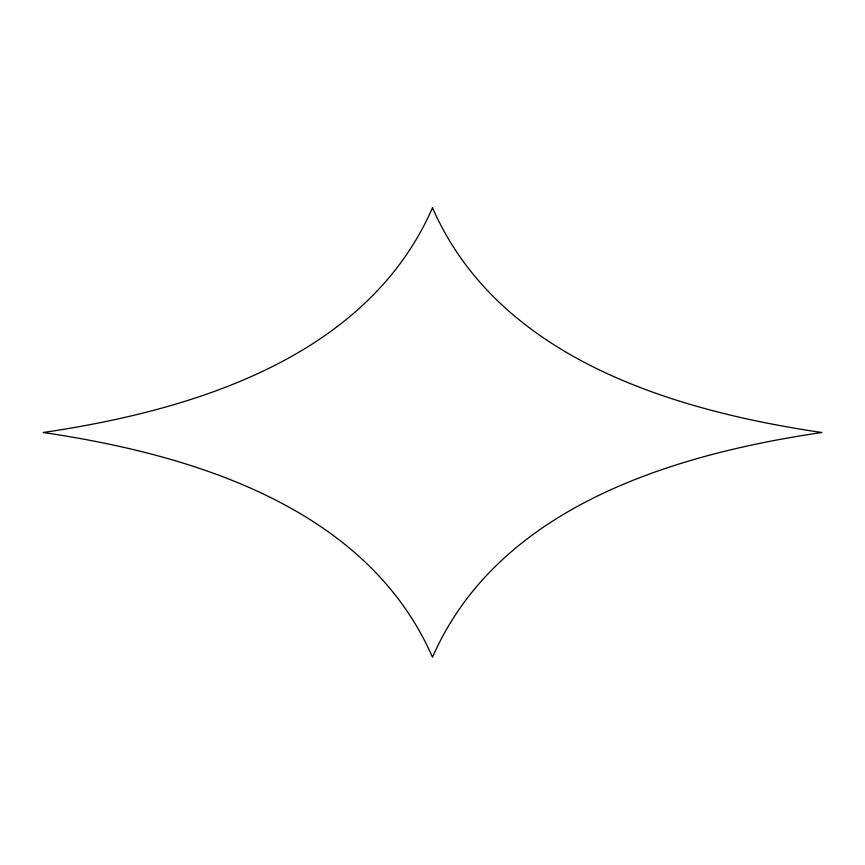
<?xml version="1.0" encoding="UTF-8"?>
<svg xmlns="http://www.w3.org/2000/svg" width="865" height="865" viewBox="0 0 865 865"><rect width="100%" height="100%" fill="white"/><g stroke="black" fill="none" stroke-linecap="round" stroke-linejoin="round"><path stroke-width="1.3" d="M432.5 207.773C366.749 358.013 192.181 410.518 43.25 432.5C192.181 454.482 366.749 506.987 432.5 657.227C498.251 506.987 672.819 454.482 821.75 432.5C672.819 410.518 498.251 358.013 432.5 207.773"/></g></svg>
